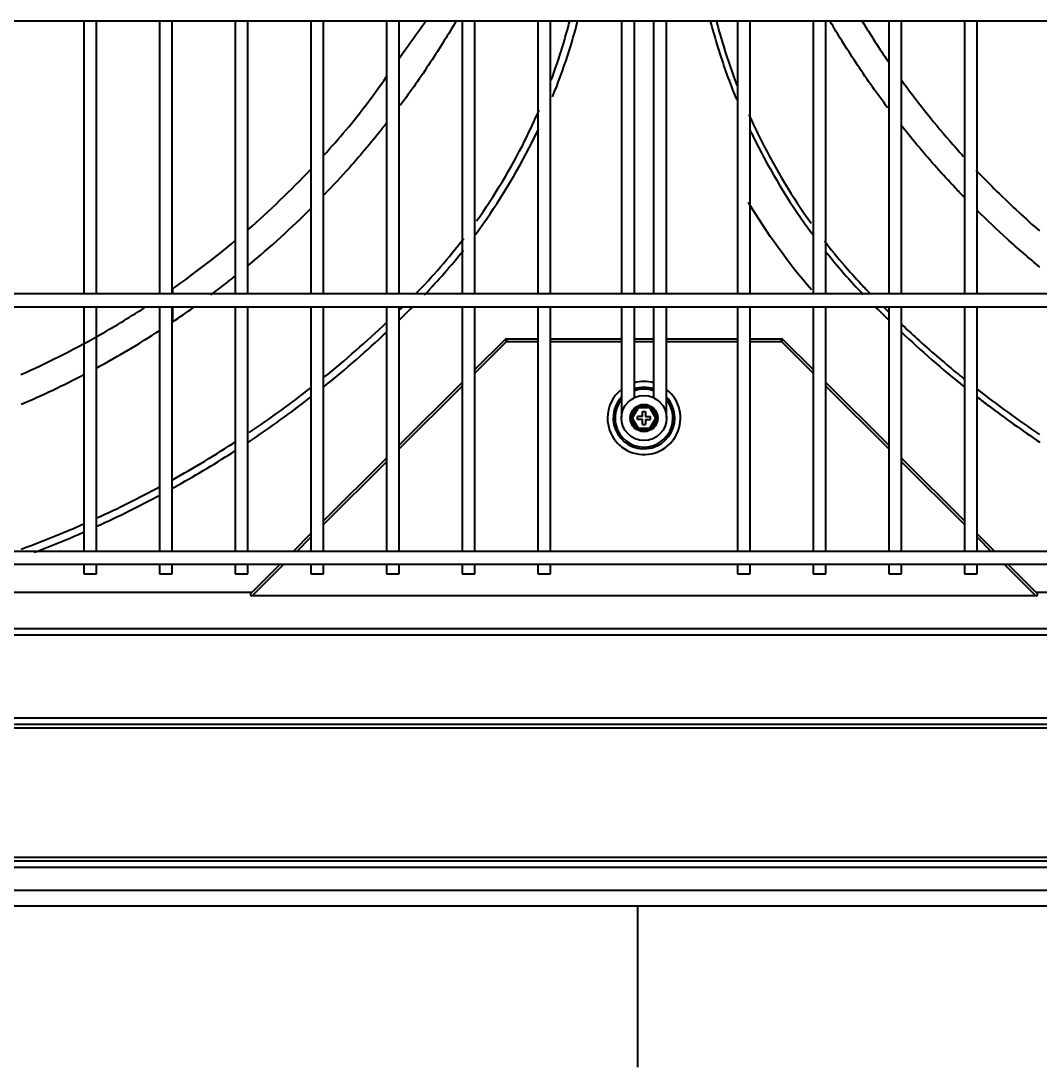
# Model space of a CAD drawing. Extents: x 58467 to 79089, y -33726 to -17391.
# Drawn here: x 78415.17 to 78446.81, y -19878.97 to -19846.47 of the extents above; entities that cross this region are included whole.
import ezdxf

# ---------------------------------------------------------------- set-up
doc = ezdxf.new("R2010")
doc.units = 0
doc.header["$LTSCALE"] = 100
doc.layers.add('+ENTE-ST-DOSEME USTU KONDDRENAJ', color=110, linetype='DOSEMEUSTUKONDENSDRENAJ_LINE', lineweight=40)
doc.linetypes.add('DOSEMEUSTUKONDENSDRENAJ_LINE', pattern='A,300,-40,["CD",Standard,S=15,R=0,X=-35,Y=-7.5],0', length=340)

# ---------------------------------------------------------------- blocks, each defined once
blk = doc.blocks.new('MAGAZA')
at = {"color": 3}
for p, q in [((54065.854, -32547.554, -3.539), (54184.216, -32547.554, -3.539)), ((54107.705, -32547.554, -3.539), (54107.705, -32556.032, -3.539)), ((54108.105, -32556.032, -3.539), (54108.105, -32547.554, -3.539)), ((54110.055, -32547.554, -3.539), (54110.055, -32556.032, -3.539)), ((54110.455, -32556.032, -3.539), (54110.455, -32547.554, -3.539)), ((54112.404, -32547.554, -3.539), (54112.404, -32556.032, -3.539)), ((54112.804, -32556.032, -3.539), (54112.804, -32547.554, -3.539)), ((54114.754, -32547.554, -3.539), (54114.754, -32556.032, -3.539)), ((54115.154, -32556.032, -3.539), (54115.154, -32547.554, -3.539)), ((54117.104, -32547.554, -3.539), (54117.104, -32556.032, -3.539)), ((54117.503, -32556.032, -3.539), (54117.503, -32547.554, -3.539)), ((54119.453, -32547.554, -3.539), (54119.453, -32556.032, -3.539)), ((54119.853, -32556.032, -3.539), (54119.853, -32547.554, -3.539)), ((54121.803, -32547.554, -3.539), (54121.803, -32556.032, -3.539)), ((54122.203, -32556.032, -3.539), (54122.203, -32547.554, -3.539)), ((54124.402, -32547.554, -3.539), (54124.402, -32556.032, -3.539)), ((54124.802, -32556.032, -3.539), (54124.802, -32547.554, -3.539)), ((54125.402, -32547.554, -3.539), (54125.402, -32556.033, -3.539)), ((54125.802, -32556.033, -3.539), (54125.802, -32547.554, -3.539)), ((54128.002, -32547.554, -3.539), (54128.002, -32556.032, -3.539)), ((54128.402, -32556.032, -3.539), (54128.402, -32547.554, -3.539)), ((54130.351, -32547.554, -3.539), (54130.351, -32556.032, -3.539)), ((54130.751, -32556.032, -3.539), (54130.751, -32547.554, -3.539)), ((54132.701, -32547.554, -3.539), (54132.701, -32556.032, -3.539)), ((54133.101, -32556.032, -3.539), (54133.101, -32547.554, -3.539)), ((54135.051, -32547.554, -3.539), (54135.051, -32556.032, -3.539)), ((54135.451, -32556.032, -3.539), (54135.451, -32547.554, -3.539)), ((54110.459, -32555.878, -3.539), (54110.459, -32556.033, -3.539)), ((54184.216, -32556.033, -3.539), (54065.854, -32556.033, -3.539)), ((54065.854, -32556.433, -3.539), (54184.216, -32556.433, -3.539)), ((54107.705, -32556.432, -3.539), (54107.705, -32564.031, -3.539)), ((54108.105, -32564.031, -3.539), (54108.105, -32556.432, -3.539)), ((54110.055, -32556.432, -3.539), (54110.055, -32564.031, -3.539)), ((54110.455, -32564.031, -3.539), (54110.455, -32556.432, -3.539)), ((54110.459, -32556.432, -3.539), (54110.459, -32556.905, -3.539)), ((54112.404, -32556.432, -3.539), (54112.404, -32564.031, -3.539)), ((54112.804, -32564.031, -3.539), (54112.804, -32556.432, -3.539)), ((54114.754, -32556.432, -3.539), (54114.754, -32564.031, -3.539)), ((54115.154, -32564.031, -3.539), (54115.154, -32556.432, -3.539)), ((54117.104, -32556.432, -3.539), (54117.104, -32564.031, -3.539)), ((54117.503, -32564.031, -3.539), (54117.503, -32556.432, -3.539)), ((54119.453, -32556.432, -3.539), (54119.453, -32564.031, -3.539)), ((54119.853, -32564.031, -3.539), (54119.853, -32556.432, -3.539)), ((54121.803, -32556.432, -3.539), (54121.803, -32564.031, -3.539)), ((54122.203, -32564.031, -3.539), (54122.203, -32556.432, -3.539)), ((54124.402, -32556.432, -3.539), (54124.402, -32557.567, -3.539)), ((54124.802, -32557.567, -3.539), (54124.802, -32556.432, -3.539)), ((54125.402, -32556.433, -3.539), (54125.402, -32557.567, -3.539)), ((54125.802, -32557.567, -3.539), (54125.802, -32556.433, -3.539)), ((54128.002, -32556.432, -3.539), (54128.002, -32564.031, -3.539)), ((54128.402, -32564.031, -3.539), (54128.402, -32556.432, -3.539)), ((54130.351, -32556.432, -3.539), (54130.351, -32564.031, -3.539)), ((54130.751, -32564.031, -3.539), (54130.751, -32556.432, -3.539)), ((54132.701, -32556.432, -3.539), (54132.701, -32564.031, -3.539)), ((54133.101, -32564.031, -3.539), (54133.101, -32556.432, -3.539)), ((54135.051, -32556.432, -3.539), (54135.051, -32564.031, -3.539)), ((54135.451, -32564.031, -3.539), (54135.451, -32556.432, -3.539)), ((54119.853, -32558.383, -3.539), (54120.78, -32557.456, -3.539)), ((54119.853, -32558.496, -3.539), (54120.836, -32557.513, -3.539)), ((54120.836, -32557.513, -3.539), (54120.78, -32557.456, -3.539)), ((54120.836, -32557.433, -3.539), (54121.803, -32557.433, -3.539)), ((54120.836, -32557.433, -3.539), (54120.836, -32557.513, -3.539)), ((54120.836, -32557.513, -3.539), (54121.803, -32557.513, -3.539)), ((54122.203, -32557.433, -3.539), (54124.402, -32557.433, -3.539)), ((54122.203, -32557.513, -3.539), (54124.402, -32557.513, -3.539)), ((54124.402, -32557.567, -3.539), (54124.402, -32557.85, -3.539)), ((54124.802, -32557.433, -3.539), (54125.402, -32557.433, -3.539)), ((54124.802, -32557.513, -3.539), (54125.402, -32557.513, -3.539)), ((54124.802, -32557.85, -3.539), (54124.802, -32557.567, -3.539)), ((54125.402, -32557.567, -3.539), (54125.402, -32557.85, -3.539)), ((54125.802, -32557.433, -3.539), (54128.002, -32557.433, -3.539)), ((54125.802, -32557.513, -3.539), (54128.002, -32557.513, -3.539)), ((54125.802, -32557.85, -3.539), (54125.802, -32557.567, -3.539)), ((54128.402, -32557.433, -3.539), (54129.368, -32557.433, -3.539)), ((54128.402, -32557.513, -3.539), (54129.368, -32557.513, -3.539)), ((54129.368, -32557.513, -3.539), (54129.368, -32557.433, -3.539)), ((54129.424, -32557.456, -3.539), (54129.368, -32557.513, -3.539)), ((54129.368, -32557.513, -3.539), (54130.352, -32558.497, -3.539)), ((54129.424, -32557.456, -3.539), (54130.352, -32558.384, -3.539)), ((54124.402, -32557.85, -3.539), (54124.402, -32558.215, -3.539)), ((54124.802, -32558.215, -3.539), (54124.802, -32557.85, -3.539)), ((54125.402, -32557.85, -3.539), (54125.402, -32558.216, -3.539)), ((54125.802, -32558.216, -3.539), (54125.802, -32557.85, -3.539)), ((54125.802, -32557.85, -3.539), (54125.802, -32557.85, -3.539)), ((54124.402, -32558.215, -3.539), (54124.402, -32558.498, -3.539)), ((54124.802, -32558.498, -3.539), (54124.802, -32558.215, -3.539)), ((54125.402, -32558.216, -3.539), (54125.402, -32558.498, -3.539)), ((54125.802, -32558.216, -3.539), (54125.802, -32558.216, -3.539)), ((54125.802, -32558.498, -3.539), (54125.802, -32558.216, -3.539)), ((54124.402, -32558.498, -3.539), (54124.402, -32559.873, -3.539)), ((54124.802, -32559.259, -3.539), (54124.802, -32558.498, -3.539)), ((54125.402, -32558.498, -3.539), (54125.402, -32559.259, -3.539)), ((54125.802, -32559.877, -3.539), (54125.802, -32558.498, -3.539)), ((54117.503, -32560.733, -3.539), (54119.453, -32558.783, -3.539)), ((54117.503, -32560.846, -3.539), (54119.453, -32558.896, -3.539)), ((54130.751, -32558.784, -3.539), (54132.701, -32560.733, -3.539)), ((54130.751, -32558.897, -3.539), (54132.701, -32560.847, -3.539)), ((54124.677, -32559.891, -3.539), (54124.889, -32559.523, -3.539)), ((54124.889, -32559.523, -3.539), (54125.314, -32559.523, -3.539)), ((54124.889, -32559.523, -3.539), (54124.918, -32559.573, -3.539)), ((54125.286, -32559.573, -3.539), (54125.314, -32559.523, -3.539)), ((54125.314, -32559.523, -3.539), (54125.527, -32559.891, -3.539)), ((54124.889, -32560.259, -3.539), (54124.677, -32559.891, -3.539)), ((54124.677, -32559.891, -3.539), (54124.735, -32559.891, -3.539)), ((54124.918, -32559.573, -3.539), (54124.735, -32559.891, -3.539)), ((54124.735, -32559.891, -3.539), (54124.918, -32560.209, -3.539)), ((54125.052, -32559.841, -3.539), (54124.902, -32559.841, -3.539)), ((54124.902, -32559.941, -3.539), (54124.902, -32559.841, -3.539)), ((54125.286, -32559.573, -3.539), (54124.918, -32559.573, -3.539)), ((54125.052, -32559.691, -3.539), (54125.152, -32559.691, -3.539)), ((54125.052, -32559.841, -3.539), (54125.052, -32559.691, -3.539)), ((54125.152, -32559.691, -3.539), (54125.152, -32559.841, -3.539)), ((54125.152, -32559.841, -3.539), (54125.302, -32559.841, -3.539)), ((54125.469, -32559.891, -3.539), (54125.286, -32559.573, -3.539)), ((54125.286, -32560.209, -3.539), (54125.469, -32559.891, -3.539)), ((54125.302, -32559.941, -3.539), (54125.302, -32559.841, -3.539)), ((54125.527, -32559.891, -3.539), (54125.314, -32560.259, -3.539)), ((54125.469, -32559.891, -3.539), (54125.527, -32559.891, -3.539)), ((54124.889, -32560.259, -3.539), (54124.918, -32560.209, -3.539)), ((54125.052, -32559.941, -3.539), (54124.902, -32559.941, -3.539)), ((54124.918, -32560.209, -3.539), (54125.286, -32560.209, -3.539)), ((54125.052, -32560.091, -3.539), (54125.052, -32559.941, -3.539)), ((54125.052, -32560.091, -3.539), (54125.152, -32560.091, -3.539)), ((54125.152, -32559.941, -3.539), (54125.152, -32560.091, -3.539)), ((54125.152, -32559.941, -3.539), (54125.302, -32559.941, -3.539)), ((54125.286, -32560.209, -3.539), (54125.314, -32560.259, -3.539)), ((54125.314, -32560.259, -3.539), (54124.889, -32560.259, -3.539)), ((54115.154, -32563.082, -3.539), (54117.103, -32561.133, -3.539)), ((54133.101, -32561.133, -3.539), (54135.051, -32563.083, -3.539)), ((54115.154, -32563.195, -3.539), (54117.103, -32561.246, -3.539)), ((54133.101, -32561.247, -3.539), (54135.051, -32563.196, -3.539)), ((54114.205, -32564.032, -3.539), (54114.754, -32563.482, -3.539)), ((54114.318, -32564.032, -3.539), (54114.754, -32563.595, -3.539)), ((54135.451, -32563.483, -3.539), (54135.999, -32564.032, -3.539)), ((54135.451, -32563.596, -3.539), (54135.886, -32564.032, -3.539)), ((54177.808, -32564.032, -3.539), (54072.353, -32564.032, -3.539)), ((54072.353, -32564.432, -3.539), (54177.808, -32564.432, -3.539)), ((54107.705, -32564.431, -3.539), (54107.705, -32564.732, -3.539)), ((54108.105, -32564.732, -3.539), (54108.105, -32564.431, -3.539)), ((54110.055, -32564.431, -3.539), (54110.055, -32564.732, -3.539)), ((54110.455, -32564.732, -3.539), (54110.455, -32564.431, -3.539)), ((54112.404, -32564.431, -3.539), (54112.404, -32564.732, -3.539)), ((54112.804, -32564.732, -3.539), (54112.804, -32564.431, -3.539)), ((54112.904, -32565.332, -3.539), (54113.805, -32564.432, -3.539)), ((54112.938, -32565.412, -3.539), (54113.918, -32564.432, -3.539)), ((54114.754, -32564.431, -3.539), (54114.754, -32564.732, -3.539)), ((54115.154, -32564.732, -3.539), (54115.154, -32564.431, -3.539)), ((54117.104, -32564.431, -3.539), (54117.104, -32564.732, -3.539)), ((54117.503, -32564.732, -3.539), (54117.503, -32564.431, -3.539)), ((54119.453, -32564.431, -3.539), (54119.453, -32564.732, -3.539)), ((54119.853, -32564.732, -3.539), (54119.853, -32564.431, -3.539)), ((54121.803, -32564.431, -3.539), (54121.803, -32564.732, -3.539)), ((54122.203, -32564.732, -3.539), (54122.203, -32564.431, -3.539)), ((54128.002, -32564.431, -3.539), (54128.002, -32564.732, -3.539)), ((54128.402, -32564.732, -3.539), (54128.402, -32564.431, -3.539)), ((54130.351, -32564.431, -3.539), (54130.351, -32564.732, -3.539)), ((54130.751, -32564.732, -3.539), (54130.751, -32564.431, -3.539)), ((54132.701, -32564.431, -3.539), (54132.701, -32564.732, -3.539)), ((54133.101, -32564.732, -3.539), (54133.101, -32564.431, -3.539)), ((54135.051, -32564.431, -3.539), (54135.051, -32564.732, -3.539)), ((54135.451, -32564.732, -3.539), (54135.451, -32564.431, -3.539)), ((54136.286, -32564.432, -3.539), (54137.266, -32565.412, -3.539)), ((54136.399, -32564.432, -3.539), (54137.299, -32565.332, -3.539)), ((54107.705, -32564.732, -3.539), (54108.105, -32564.732, -3.539)), ((54110.055, -32564.732, -3.539), (54110.455, -32564.732, -3.539)), ((54112.404, -32564.732, -3.539), (54112.804, -32564.732, -3.539)), ((54114.754, -32564.732, -3.539), (54115.154, -32564.732, -3.539)), ((54117.104, -32564.732, -3.539), (54117.503, -32564.732, -3.539)), ((54119.453, -32564.732, -3.539), (54119.853, -32564.732, -3.539)), ((54121.803, -32564.732, -3.539), (54122.203, -32564.732, -3.539)), ((54128.002, -32564.732, -3.539), (54128.402, -32564.732, -3.539)), ((54130.351, -32564.732, -3.539), (54130.751, -32564.732, -3.539)), ((54132.701, -32564.732, -3.539), (54133.101, -32564.732, -3.539)), ((54135.051, -32564.732, -3.539), (54135.451, -32564.732, -3.539)), ((54112.924, -32565.312, -3.539), (54102.103, -32565.312, -3.539)), ((54137.266, -32565.412, -3.539), (54112.938, -32565.412, -3.539)), ((54148.101, -32565.312, -3.539), (54137.279, -32565.312, -3.539)), ((54177.681, -32566.636, -3.539), (54072.523, -32566.636, -3.539)), ((54072.675, -32566.424, -3.539), (54177.529, -32566.424, -3.539)), ((54072.529, -32569.203, -3.539), (54177.674, -32569.203, -3.539)), ((54177.674, -32569.415, -3.539), (54072.529, -32569.415, -3.539)), ((54177.674, -32569.527, -3.539), (54072.529, -32569.527, -3.539)), ((54072.529, -32573.532, -3.539), (54177.674, -32573.532, -3.539)), ((54072.529, -32573.645, -3.539), (54177.674, -32573.645, -3.539)), ((54177.674, -32573.857, -3.539), (54072.529, -32573.857, -3.539)), ((54067.079, -32574.552, -3.539), (54183.081, -32574.552, -3.539)), ((54183.081, -32575.052, -3.539), (54067.079, -32575.052, -3.539)), ((54124.899, -32575.052, -3.539), (54124.899, -32580.052, -3.539))]:
    blk.add_line(p, q, dxfattribs=at)
for radius in [0.7, 0.425, 0.425]:
    blk.add_circle((54125.102, -32559.891, -3.539), radius, dxfattribs=at)
for centre, radius, start, end in [((54120.836, -32557.513, -3.539), 0.08, 90, 135), ((54129.368, -32557.513, -3.539), 0.08, 45, 90), ((54125.102, -32559.891, -3.539), 1.133, 74.6551, 105.3394), ((54125.102, -32559.891, -3.539), 1.133, 180, 51.8569), ((54125.102, -32559.891, -3.539), 1.133, 128.1375, 180), ((54125.102, -32559.891, -3.539), 0.956, 137.0195, 0), ((54125.102, -32559.891, -3.539), 0.956, 71.7356, 108.2643), ((54125.102, -32559.891, -3.539), 0.9, 70.5432, 109.457), ((54125.102, -32559.891, -3.539), 0.956, 0, 42.9806), ((54125.102, -32559.891, -3.539), 0.9, 141.0356, 0), ((54125.102, -32559.891, -3.539), 0.9, 0, 38.9588)]:
    blk.add_arc(centre, radius, start, end, dxfattribs=at)
for centre, major_axis in [((54113.018, -32565.332, -3.539), (0.137, 0.057)), ((54137.186, -32565.332, -3.539), (-0.137, 0.057))]:
    blk.add_ellipse(centre, major_axis=major_axis, ratio=0.414214, start_param=2.356194, end_param=3.926991, dxfattribs=at)
for points, knots in [([(54117.501, -32548.716, -3.539), (54117.61, -32548.56, -3.539), (54117.883, -32548.173, -3.539), (54118.166, -32547.79, -3.539), (54118.329, -32547.557, -3.539)], [0, 0, 0, 0, 0.404883, 1, 1, 1, 1]), ([(54119.262, -32547.571, -3.539), (54119.144, -32547.771, -3.539), (54118.745, -32548.431, -3.539), (54118.17, -32549.302, -3.539), (54117.694, -32549.96, -3.539), (54117.531, -32550.178, -3.539)], [0, 0, 0, 0, 0.221999, 0.739418, 1, 1, 1, 1]), ([(54122.219, -32549.394, -3.539), (54122.346, -32549.052, -3.539), (54122.463, -32548.708, -3.539), (54122.651, -32548.095, -3.539), (54122.727, -32547.826, -3.539), (54122.797, -32547.557, -3.539)], [0, 0, 0, 0, 0.563574, 0.563574, 1, 1, 1, 1]), ([(54122.264, -32549.909, -3.539), (54122.437, -32549.483, -3.539), (54122.593, -32549.052, -3.539), (54122.847, -32548.27, -3.539), (54122.949, -32547.919, -3.539), (54123.042, -32547.566, -3.539)], [0, 0, 0, 0, 0.555539, 0.555539, 1, 1, 1, 1]), ([(54127.161, -32547.562, -3.539), (54127.254, -32547.914, -3.539), (54127.356, -32548.263, -3.539), (54127.62, -32549.081, -3.539), (54127.791, -32549.548, -3.539), (54127.98, -32550.008, -3.539)], [0, 0, 0, 0, 0.420981, 0.420981, 1, 1, 1, 1]), ([(54127.348, -32547.556, -3.539), (54127.418, -32547.826, -3.539), (54127.494, -32548.094, -3.539), (54127.7, -32548.767, -3.539), (54127.839, -32549.17, -3.539), (54127.992, -32549.569, -3.539)], [0, 0, 0, 0, 0.398194, 0.398194, 1, 1, 1, 1]), ([(54132.674, -32550.258, -3.539), (54132.654, -32550.232, -3.539), (54132.471, -32549.988, -3.539), (54132.134, -32549.521, -3.539), (54131.676, -32548.849, -3.539), (54131.26, -32548.199, -3.539), (54131.001, -32547.771, -3.539), (54130.884, -32547.571, -3.539)], [0, 0, 0, 0, 0.030003, 0.283624, 0.535302, 0.785046, 1, 1, 1, 1]), ([(54115.163, -32551.723, -3.539), (54115.629, -32551.213, -3.539), (54116.302, -32550.422, -3.539), (54116.908, -32549.567, -3.539), (54117.106, -32549.285, -3.539)], [0, 0, 0, 0, 0.672281, 1, 1, 1, 1]), ([(54133.082, -32549.373, -3.539), (54133.549, -32550.019, -3.539), (54134.185, -32550.824, -3.539), (54134.876, -32551.603, -3.539), (54135.025, -32551.766, -3.539)], [0, 0, 0, 0, 0.788206, 1, 1, 1, 1]), ([(54119.906, -32553.765, -3.539), (54120.47, -32552.971, -3.539), (54120.971, -32552.138, -3.539), (54121.56, -32550.96, -3.539), (54121.705, -32550.647, -3.539), (54121.843, -32550.33, -3.539)], [0, 0, 0, 0, 0.739872, 0.739872, 1, 1, 1, 1]), ([(54128.357, -32550.456, -3.539), (54128.478, -32550.729, -3.539), (54128.606, -32551, -3.539), (54129.189, -32552.166, -3.539), (54129.707, -32553.025, -3.539), (54130.294, -32553.842, -3.539)], [0, 0, 0, 0, 0.228133, 0.228133, 1, 1, 1, 1]), ([(54117.124, -32550.712, -3.539), (54117.091, -32550.753, -3.539), (54116.716, -32551.232, -3.539), (54116.079, -32551.997, -3.539), (54115.433, -32552.681, -3.539), (54115.166, -32552.959, -3.539)], [0, 0, 0, 0, 0.052501, 0.612417, 1, 1, 1, 1]), ([(54135.038, -32553.025, -3.539), (54134.945, -32552.93, -3.539), (54134.657, -32552.631, -3.539), (54134.189, -32552.119, -3.539), (54133.641, -32551.484, -3.539), (54133.278, -32551.038, -3.539), (54133.095, -32550.806, -3.539), (54133.083, -32550.791, -3.539)], [0, 0, 0, 0, 0.134617, 0.418834, 0.70095, 0.980961, 1, 1, 1, 1]), ([(54119.865, -32554.191, -3.539), (54120.492, -32553.345, -3.539), (54121.049, -32552.448, -3.539), (54121.636, -32551.305, -3.539), (54121.732, -32551.11, -3.539), (54121.825, -32550.913, -3.539)], [0, 0, 0, 0, 0.829987, 0.829987, 1, 1, 1, 1]), ([(54128.38, -32550.914, -3.539), (54128.469, -32551.102, -3.539), (54128.561, -32551.289, -3.539), (54129.13, -32552.402, -3.539), (54129.685, -32553.3, -3.539), (54130.311, -32554.151, -3.539), (54130.32, -32554.163, -3.539), (54130.33, -32554.175, -3.539)], [0, 0, 0, 0, 0.165073, 0.165073, 0.987864, 0.987864, 1, 1, 1, 1]), ([(54135.414, -32552.186, -3.539), (54135.837, -32552.632, -3.539), (54136.481, -32553.27, -3.539), (54137.16, -32553.888, -3.539), (54137.378, -32554.079, -3.539)], [0, 0, 0, 0, 0.68539, 1, 1, 1, 1]), ([(54137.398, -32555.205, -3.539), (54137.052, -32554.919, -3.539), (54136.712, -32554.626, -3.539), (54136.062, -32554.036, -3.539), (54135.753, -32553.744, -3.539), (54135.446, -32553.44, -3.539)], [0, 0, 0, 0, 0.511236, 0.511236, 1, 1, 1, 1]), ([(54130.701, -32554.387, -3.539), (54130.901, -32554.645, -3.539), (54131.108, -32554.899, -3.539), (54131.494, -32555.348, -3.539), (54131.669, -32555.543, -3.539), (54131.945, -32555.837, -3.539), (54132.042, -32555.939, -3.539), (54132.141, -32556.04, -3.539)], [0, 0, 0, 0, 0.449884, 0.449884, 0.8085, 0.8085, 1, 1, 1, 1]), ([(54111.657, -32556.061, -3.539), (54111.812, -32555.945, -3.539), (54111.966, -32555.828, -3.539), (54112.217, -32555.632, -3.539), (54112.316, -32555.554, -3.539), (54112.413, -32555.476, -3.539)], [0, 0, 0, 0, 0.608126, 0.608126, 1, 1, 1, 1]), ([(54105.756, -32558.541, -3.539), (54106.546, -32558.19, -3.539), (54107.834, -32557.546, -3.539), (54109.101, -32556.781, -3.539), (54109.589, -32556.466, -3.539)], [0, 0, 0, 0, 0.61117, 1, 1, 1, 1]), ([(54133.083, -32556.965, -3.539), (54133.247, -32557.12, -3.539), (54133.413, -32557.274, -3.539), (54133.981, -32557.789, -3.539), (54134.389, -32558.141, -3.539), (54134.882, -32558.546, -3.539), (54134.959, -32558.609, -3.539), (54135.036, -32558.671, -3.539)], [0, 0, 0, 0, 0.260082, 0.260082, 0.885277, 0.885277, 1, 1, 1, 1]), ([(54135.433, -32559.226, -3.539), (54135.556, -32559.322, -3.539), (54135.68, -32559.417, -3.539), (54136.322, -32559.903, -3.539), (54136.852, -32560.28, -3.539), (54137.393, -32560.641, -3.539)], [0, 0, 0, 0, 0.194449, 0.194449, 1, 1, 1, 1]), ([(54110.466, -32562.07, -3.539), (54110.517, -32562.042, -3.539), (54110.568, -32562.013, -3.539), (54111.233, -32561.641, -3.539), (54111.833, -32561.279, -3.539), (54112.42, -32560.899, -3.539)], [0, 0, 0, 0, 0.077105, 0.077105, 1, 1, 1, 1]), ([(54105.76, -32563.963, -3.539), (54106.178, -32563.81, -3.539), (54106.594, -32563.648, -3.539), (54107.244, -32563.379, -3.539), (54107.481, -32563.278, -3.539), (54107.716, -32563.174, -3.539)], [0, 0, 0, 0, 0.635021, 0.635021, 1, 1, 1, 1]), ([(54106.169, -32564.062, -3.539), (54106.272, -32564.023, -3.539), (54106.375, -32563.984, -3.539), (54106.894, -32563.781, -3.539), (54107.309, -32563.609, -3.539), (54107.72, -32563.429, -3.539)], [0, 0, 0, 0, 0.197193, 0.197193, 1, 1, 1, 1])]:
    blk.add_open_spline(points, degree=3, knots=knots, dxfattribs=at)
for points in [[(54131.876, -32547.561, -3.539), (54132.133, -32547.983, -3.539), (54132.405, -32548.402, -3.539), (54132.69, -32548.817, -3.539)], [(54112.808, -32554.038, -3.539), (54113.478, -32553.45, -3.539), (54114.129, -32552.822, -3.539), (54114.759, -32552.157, -3.539)], [(54112.809, -32555.154, -3.539), (54113.498, -32554.583, -3.539), (54114.159, -32553.981, -3.539), (54114.792, -32553.347, -3.539)], [(54130.301, -32555.913, -3.539), (54129.572, -32555.059, -3.539), (54128.92, -32554.152, -3.539), (54128.346, -32553.193, -3.539)], [(54118.005, -32556.04, -3.539), (54118.54, -32555.493, -3.539), (54119.042, -32554.913, -3.539), (54119.504, -32554.31, -3.539)], [(54110.459, -32555.88, -3.539), (54111.122, -32555.415, -3.539), (54111.775, -32554.915, -3.539), (54112.411, -32554.379, -3.539)], [(54118.287, -32556.061, -3.539), (54118.712, -32555.617, -3.539), (54119.114, -32555.156, -3.539), (54119.493, -32554.677, -3.539)], [(54130.742, -32554.713, -3.539), (54131.11, -32555.177, -3.539), (54131.5, -32555.624, -3.539), (54131.911, -32556.055, -3.539)], [(54132.712, -32555.989, -3.539), (54132.701, -32556, -3.539), (54132.69, -32556.011, -3.539), (54132.679, -32556.022, -3.539)], [(54110.461, -32556.908, -3.539), (54110.68, -32556.761, -3.539), (54110.898, -32556.611, -3.539), (54111.114, -32556.457, -3.539)], [(54117.51, -32556.534, -3.539), (54117.543, -32556.501, -3.539), (54117.575, -32556.469, -3.539), (54117.608, -32556.437, -3.539)], [(54117.516, -32556.834, -3.539), (54117.629, -32556.723, -3.539), (54117.742, -32556.612, -3.539), (54117.854, -32556.5, -3.539)], [(54117.854, -32556.5, -3.539), (54117.875, -32556.479, -3.539), (54117.896, -32556.459, -3.539), (54117.917, -32556.438, -3.539)], [(54132.287, -32556.437, -3.539), (54132.308, -32556.458, -3.539), (54132.329, -32556.479, -3.539), (54132.351, -32556.5, -3.539)], [(54132.351, -32556.5, -3.539), (54132.462, -32556.611, -3.539), (54132.574, -32556.722, -3.539), (54132.687, -32556.832, -3.539)], [(54132.538, -32556.438, -3.539), (54132.589, -32556.488, -3.539), (54132.64, -32556.538, -3.539), (54132.691, -32556.588, -3.539)], [(54115.165, -32558.626, -3.539), (54115.837, -32558.082, -3.539), (54116.487, -32557.512, -3.539), (54117.116, -32556.914, -3.539)], [(54108.108, -32558.329, -3.539), (54108.774, -32557.969, -3.539), (54109.426, -32557.583, -3.539), (54110.064, -32557.17, -3.539)], [(54115.169, -32558.913, -3.539), (54115.84, -32558.373, -3.539), (54116.492, -32557.805, -3.539), (54117.123, -32557.21, -3.539)], [(54133.076, -32557.205, -3.539), (54133.71, -32557.803, -3.539), (54134.366, -32558.374, -3.539), (54135.044, -32558.918, -3.539)], [(54105.761, -32559.464, -3.539), (54106.424, -32559.18, -3.539), (54107.074, -32558.871, -3.539), (54107.711, -32558.54, -3.539)], [(54112.818, -32560.638, -3.539), (54113.487, -32560.192, -3.539), (54114.139, -32559.721, -3.539), (54114.774, -32559.226, -3.539)], [(54112.844, -32560.344, -3.539), (54113.5, -32559.901, -3.539), (54114.139, -32559.436, -3.539), (54114.761, -32558.948, -3.539)], [(54135.433, -32558.986, -3.539), (54136.067, -32559.481, -3.539), (54136.718, -32559.953, -3.539), (54137.385, -32560.4, -3.539)], [(54110.46, -32561.807, -3.539), (54111.136, -32561.431, -3.539), (54111.798, -32561.031, -3.539), (54112.443, -32560.61, -3.539)], [(54108.114, -32562.995, -3.539), (54108.773, -32562.694, -3.539), (54109.424, -32562.37, -3.539), (54110.063, -32562.024, -3.539)], [(54108.115, -32563.252, -3.539), (54108.777, -32562.952, -3.539), (54109.43, -32562.629, -3.539), (54110.068, -32562.287, -3.539)]]:
    blk.add_open_spline(points, degree=3, dxfattribs=at)

msp = doc.modelspace()

# ---------------------------------------------------------------- block references
at = {"layer": '+ENTE-ST-DOSEME USTU KONDDRENAJ', "color": 3, "linetype": 'Continuous'}
msp.add_blockref('MAGAZA', (24309.411, 12701.082), dxfattribs=at)

doc.saveas('drawing.dxf')
